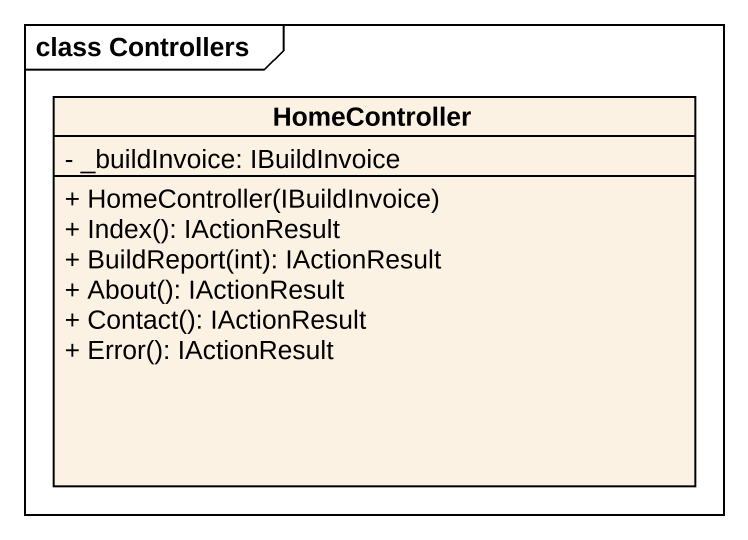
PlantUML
@startuml
mainframe class Controllers
hide circle
hide empty members
skinparam classAttributeIconSize 0
class HomeController {
  - _buildInvoice: IBuildInvoice
  + HomeController(IBuildInvoice)
  + Index(): IActionResult
  + BuildReport(int): IActionResult
  + About(): IActionResult
  + Contact(): IActionResult
  + Error(): IActionResult
}
@enduml
